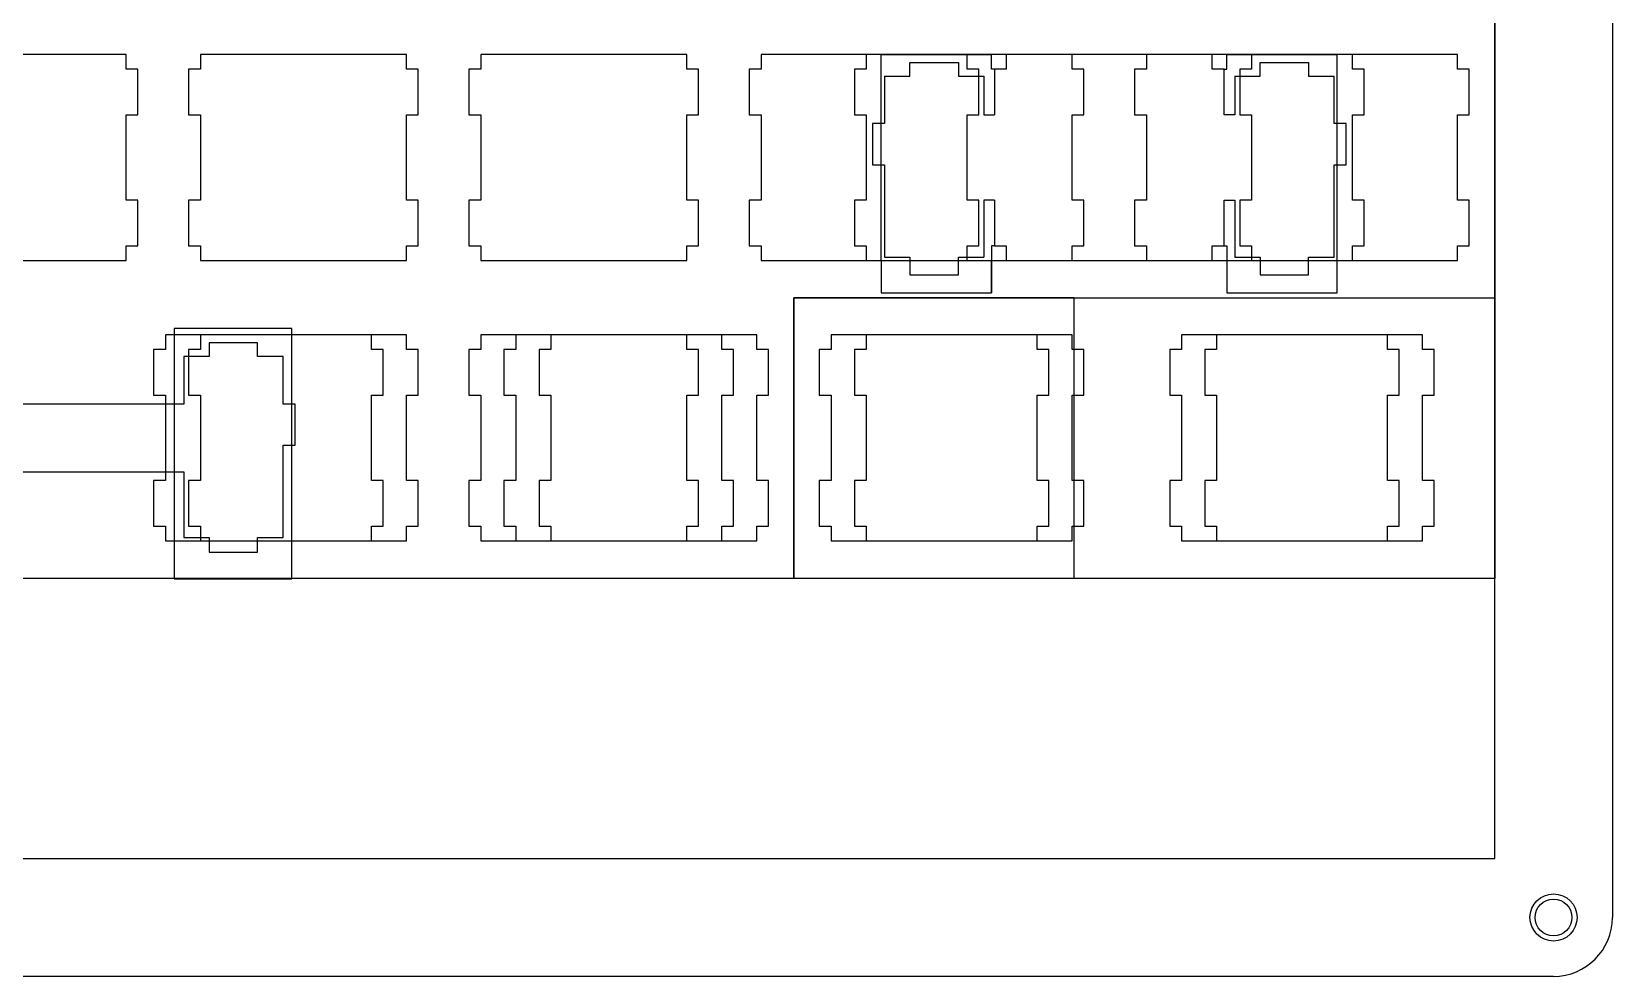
# Model space of a CAD drawing. Header units: millimetres. Extents: x 0 to 302, y 0 to 130.
# Drawn here: x 194.3 to 301.8, y 0 to 64.2 of the extents above; entities that cross this region are included whole.
import ezdxf

# ---------------------------------------------------------------- set-up
doc = ezdxf.new("R2010")
doc.units = ezdxf.units.MM
for name, color, linetype, lineweight, true_color in [('BOLT_HOLES', 7, 'Continuous', 25, 0xffffff), ('BORDER', 7, 'Continuous', 25, 0xffffff), ('HOLES', 7, 'Continuous', 25, 0xffffff), ('MOUSE_BUTTONS__PCB_CUTOUT', 30, 'Continuous', 25, 0xff7f00), ('PCBS', 7, 'Continuous', 25, 0x000000), ('SWITCH__BASE', 5, 'Continuous', 25, 0x0000ff), ('SWITCH__BOTTOM_ROW__6.25U__PCB', 5, 'Continuous', 25, 0x0000ff), ('SWITCH__BOTTOM_ROW__6.25U__PLATE', 5, 'Continuous', 25, 0x0000ff), ('SWITCH__BOTTOM_ROW__6U__PCB', 5, 'Continuous', 25, 0x0000ff), ('SWITCH__BOTTOM_ROW__6U__PLATE', 5, 'Continuous', 25, 0x0000ff), ('SWITCH__BOTTOM_ROW__7U__PCB', 5, 'Continuous', 25, 0x0000ff), ('SWITCH__BOTTOM_ROW__7U__PLATE', 5, 'Continuous', 25, 0x0000ff), ('SWITCH__RSHIFT__ANSI__PCB', 5, 'Continuous', 25, 0x0000ff), ('SWITCH__RSHIFT__ANSI__PLATE', 5, 'Continuous', 25, 0x0000ff), ('SWITCH__RSHIFT__HHKB', 5, 'Continuous', 25, 0x0000ff), ('SWITCH__RSHIFT__SAMWISEKOI', 5, 'Continuous', 25, 0x0000ff), ('SWITCH__UNIVERSAL', 2, 'Continuous', 25, 0xffff00), ('TOP_PLATE__BASE', 1, 'Continuous', 25, 0xff0000), ('TOP_PLATE__HHKB 6U', 1, 'Continuous', 25, 0xff0000), ('TOP_PLATE__HHKB 7U', 1, 'Continuous', 25, 0xff0000), ('TOP_PLATE__NO_HHKB', 1, 'Continuous', 25, 0xff0000), ('TOP_PLATE__WINKEY', 1, 'Continuous', 25, 0xff0000), ('TOP_PLATE__WINKEYLESS', 1, 'Continuous', 25, 0xff0000)]:
    doc.layers.add(name, color=color, linetype=linetype, lineweight=lineweight, true_color=true_color)

msp = doc.modelspace()

# ---------------------------------------------------------------- linework, layer by layer
at = {"layer": 'BOLT_HOLES'}
msp.add_circle((297.7516, 3.9993), 1.25, dxfattribs=at)
at = {"layer": 'BORDER'}
for p, q in [((301.7509, 126.302), (301.7509, 4)), ((297.7516, 0), (4, 0))]:
    msp.add_line(p, q, dxfattribs=at)
msp.add_arc((297.7509, 4), 4, 270.0100268, 0, dxfattribs=at)
at = {"layer": 'HOLES'}
msp.add_circle((297.7516, 4), 1.6, dxfattribs=at)
at = {"layer": 'MOUSE_BUTTONS__PCB_CUTOUT'}
for p, q in [((293.7523, 27.0504), (293.7523, 122.302)), ((8, 27.0504), (293.7523, 27.0504))]:
    msp.add_line(p, q, dxfattribs=at)
at = {"layer": 'PCBS'}
for p, q in [((293.7509, 8), (293.7523, 122.302)), ((8, 8), (293.7509, 8))]:
    msp.add_line(p, q, dxfattribs=at)
at = {"layer": 'SWITCH__BASE'}
for p, q in [((200.7383, 62.6257), (186.7383, 62.6257)), ((200.7383, 61.6252), (200.7383, 62.6257)), ((205.7883, 62.6257), (205.7883, 61.6252)), ((219.7883, 62.6257), (205.7883, 62.6257)), ((219.7883, 61.6252), (219.7883, 62.6257)), ((224.8383, 62.6257), (224.8383, 61.6252)), ((238.8383, 62.6257), (224.8383, 62.6257)), ((238.8383, 61.6252), (238.8383, 62.6257)), ((201.5383, 61.6252), (200.7383, 61.6252)), ((201.5383, 58.5247), (201.5383, 61.6252)), ((205.7883, 61.6252), (204.9883, 61.6252)), ((204.9883, 61.6252), (204.9883, 58.5247)), ((220.5883, 61.6252), (219.7883, 61.6252)), ((220.5883, 58.5247), (220.5883, 61.6252)), ((224.8383, 61.6252), (224.0383, 61.6252)), ((224.0383, 61.6252), (224.0383, 58.5247)), ((239.6383, 61.6252), (238.8383, 61.6252)), ((239.6383, 58.5247), (239.6383, 61.6252)), ((200.7383, 52.7246), (200.7383, 58.5247)), ((200.7383, 58.5247), (201.5383, 58.5247)), ((204.9883, 58.5247), (205.7883, 58.5247)), ((205.7883, 58.5247), (205.7883, 52.7246)), ((219.7883, 52.7246), (219.7883, 58.5247)), ((219.7883, 58.5247), (220.5883, 58.5247)), ((224.0383, 58.5247), (224.8383, 58.5247)), ((224.8383, 58.5247), (224.8383, 52.7246)), ((238.8383, 52.7246), (238.8383, 58.5247)), ((238.8383, 58.5247), (239.6383, 58.5247)), ((201.5383, 52.7246), (200.7383, 52.7246)), ((201.5383, 49.6255), (201.5383, 52.7246)), ((205.7883, 52.7246), (204.9883, 52.7246)), ((204.9883, 52.7246), (204.9883, 49.6255)), ((220.5883, 52.7246), (219.7883, 52.7246)), ((220.5883, 49.6255), (220.5883, 52.7246)), ((224.8383, 52.7246), (224.0383, 52.7246)), ((224.0383, 52.7246), (224.0383, 49.6255)), ((239.6383, 52.7246), (238.8383, 52.7246)), ((239.6383, 49.6255), (239.6383, 52.7246)), ((200.7383, 48.6264), (200.7383, 49.6255)), ((200.7383, 49.6255), (201.5383, 49.6255)), ((204.9883, 49.6255), (205.7883, 49.6255)), ((205.7883, 49.6255), (205.7883, 48.6264)), ((219.7883, 48.6264), (219.7883, 49.6255)), ((219.7883, 49.6255), (220.5883, 49.6255)), ((224.0383, 49.6255), (224.8383, 49.6255)), ((224.8383, 49.6255), (224.8383, 48.6264)), ((238.8383, 48.6264), (238.8383, 49.6255)), ((238.8383, 49.6255), (239.6383, 49.6255)), ((186.7383, 48.6264), (200.7383, 48.6264)), ((205.7883, 48.6264), (219.7883, 48.6264)), ((224.8383, 48.6264), (238.8383, 48.6264))]:
    msp.add_line(p, q, dxfattribs=at)
at = {"layer": 'SWITCH__BOTTOM_ROW__6.25U__PCB'}
for p, q in [((203.4072, 43.5769), (203.4072, 42.5764)), ((217.4062, 43.5769), (203.4072, 43.5769)), ((217.4062, 42.5764), (217.4062, 43.5769)), ((227.2182, 43.5769), (227.2182, 42.5764)), ((241.2192, 43.5769), (227.2182, 43.5769)), ((241.2192, 42.5764), (241.2192, 43.5769)), ((251.0322, 43.5769), (251.0322, 42.5764)), ((265.0312, 43.5769), (251.0322, 43.5769)), ((265.0312, 42.5764), (265.0312, 43.5769)), ((274.8432, 43.5769), (274.8432, 42.5764)), ((288.8442, 43.5769), (274.8432, 43.5769)), ((288.8442, 42.5764), (288.8442, 43.5769)), ((203.4072, 42.5764), (202.6062, 42.5764)), ((202.6062, 42.5764), (202.6062, 39.4758)), ((218.2072, 42.5764), (217.4062, 42.5764)), ((218.2072, 39.4758), (218.2072, 42.5764)), ((227.2182, 42.5764), (226.4192, 42.5764)), ((226.4192, 42.5764), (226.4192, 39.4758)), ((242.0182, 42.5764), (241.2192, 42.5764)), ((242.0182, 39.4758), (242.0182, 42.5764)), ((251.0322, 42.5764), (250.2312, 42.5764)), ((250.2312, 42.5764), (250.2312, 39.4758)), ((265.8322, 42.5764), (265.0312, 42.5764)), ((265.8322, 39.4758), (265.8322, 42.5764)), ((274.8432, 42.5764), (274.0442, 42.5764)), ((274.0442, 42.5764), (274.0442, 39.4758)), ((289.6432, 42.5764), (288.8442, 42.5764)), ((289.6432, 39.4758), (289.6432, 42.5764)), ((202.6062, 39.4758), (203.4072, 39.4758)), ((203.4072, 39.4758), (203.4072, 33.6757)), ((217.4062, 33.6757), (217.4062, 39.4758)), ((217.4062, 39.4758), (218.2072, 39.4758)), ((226.4192, 39.4758), (227.2182, 39.4758)), ((227.2182, 39.4758), (227.2182, 33.6757)), ((241.2192, 33.6757), (241.2192, 39.4758)), ((241.2192, 39.4758), (242.0182, 39.4758)), ((250.2312, 39.4758), (251.0322, 39.4758)), ((251.0322, 39.4758), (251.0322, 33.6757)), ((265.0312, 33.6757), (265.0312, 39.4758)), ((265.0312, 39.4758), (265.8322, 39.4758)), ((274.0442, 39.4758), (274.8432, 39.4758)), ((274.8432, 39.4758), (274.8432, 33.6757)), ((288.8442, 33.6757), (288.8442, 39.4758)), ((288.8442, 39.4758), (289.6432, 39.4758)), ((203.4072, 33.6757), (202.6062, 33.6757)), ((202.6062, 33.6757), (202.6062, 30.57647)), ((218.2072, 33.6757), (217.4062, 33.6757)), ((218.2072, 30.57647), (218.2072, 33.6757)), ((227.2182, 33.6757), (226.4192, 33.6757)), ((226.4192, 33.6757), (226.4192, 30.57647)), ((242.0182, 33.6757), (241.2192, 33.6757)), ((242.0182, 30.57647), (242.0182, 33.6757)), ((251.0322, 33.6757), (250.2312, 33.6757)), ((250.2312, 33.6757), (250.2312, 30.57647)), ((265.8322, 33.6757), (265.0312, 33.6757)), ((265.8322, 30.57647), (265.8322, 33.6757)), ((274.8432, 33.6757), (274.0442, 33.6757)), ((274.0442, 33.6757), (274.0442, 30.57647)), ((289.6432, 33.6757), (288.8442, 33.6757)), ((289.6432, 30.57647), (289.6432, 33.6757)), ((202.6062, 30.57647), (203.4072, 30.57647)), ((203.4072, 30.57647), (203.4072, 29.57599)), ((217.4062, 29.57599), (217.4062, 30.57647)), ((217.4062, 30.57647), (218.2072, 30.57647)), ((226.4192, 30.57647), (227.2182, 30.57647)), ((227.2182, 30.57647), (227.2182, 29.57599)), ((241.2192, 29.57599), (241.2192, 30.57647)), ((241.2192, 30.57647), (242.0182, 30.57647)), ((250.2312, 30.57647), (251.0322, 30.57647)), ((251.0322, 30.57647), (251.0322, 29.57599)), ((265.0312, 29.57599), (265.0312, 30.57647)), ((265.0312, 30.57647), (265.8322, 30.57647)), ((274.0442, 30.57647), (274.8432, 30.57647)), ((274.8432, 30.57647), (274.8432, 29.57599)), ((288.8442, 29.57599), (288.8442, 30.57647)), ((288.8442, 30.57647), (289.6432, 30.57647)), ((203.4072, 29.57599), (217.4062, 29.57599)), ((227.2182, 29.57599), (241.2192, 29.57599)), ((251.0322, 29.57599), (265.0312, 29.57599)), ((274.8432, 29.57599), (288.8442, 29.57599))]:
    msp.add_line(p, q, dxfattribs=at)
at = {"layer": 'SWITCH__BOTTOM_ROW__6.25U__PLATE'}
for p, q in [((203.4072, 43.5769), (203.4072, 42.5764)), ((217.4062, 43.5769), (203.4072, 43.5769)), ((217.4062, 42.5764), (217.4062, 43.5769)), ((227.2182, 43.5769), (227.2182, 42.5764)), ((241.2192, 43.5769), (227.2182, 43.5769)), ((241.2192, 42.5764), (241.2192, 43.5769)), ((251.0322, 43.5769), (251.0322, 42.5764)), ((265.0312, 43.5769), (251.0322, 43.5769)), ((265.0312, 42.5764), (265.0312, 43.5769)), ((274.8432, 43.5769), (274.8432, 42.5764)), ((288.8442, 43.5769), (274.8432, 43.5769)), ((288.8442, 42.5764), (288.8442, 43.5769)), ((203.4072, 42.5764), (202.6062, 42.5764)), ((202.6062, 42.5764), (202.6062, 39.4758)), ((218.2072, 42.5764), (217.4062, 42.5764)), ((218.2072, 39.4758), (218.2072, 42.5764)), ((227.2182, 42.5764), (226.4192, 42.5764)), ((226.4192, 42.5764), (226.4192, 39.4758)), ((242.0182, 42.5764), (241.2192, 42.5764)), ((242.0182, 39.4758), (242.0182, 42.5764)), ((251.0322, 42.5764), (250.2312, 42.5764)), ((250.2312, 42.5764), (250.2312, 39.4758)), ((265.8322, 42.5764), (265.0312, 42.5764)), ((265.8322, 39.4758), (265.8322, 42.5764)), ((274.8432, 42.5764), (274.0442, 42.5764)), ((274.0442, 42.5764), (274.0442, 39.4758)), ((289.6432, 42.5764), (288.8442, 42.5764)), ((289.6432, 39.4758), (289.6432, 42.5764)), ((202.6062, 39.4758), (203.4072, 39.4758)), ((203.4072, 39.4758), (203.4072, 33.6757)), ((217.4062, 33.6757), (217.4062, 39.4758)), ((217.4062, 39.4758), (218.2072, 39.4758)), ((226.4192, 39.4758), (227.2182, 39.4758)), ((227.2182, 39.4758), (227.2182, 33.6757)), ((241.2192, 33.6757), (241.2192, 39.4758)), ((241.2192, 39.4758), (242.0182, 39.4758)), ((250.2312, 39.4758), (251.0322, 39.4758)), ((251.0322, 39.4758), (251.0322, 33.6757)), ((265.0312, 33.6757), (265.0312, 39.4758)), ((265.0312, 39.4758), (265.8322, 39.4758)), ((274.0442, 39.4758), (274.8432, 39.4758)), ((274.8432, 39.4758), (274.8432, 33.6757)), ((288.8442, 33.6757), (288.8442, 39.4758)), ((288.8442, 39.4758), (289.6432, 39.4758)), ((203.4072, 33.6757), (202.6062, 33.6757)), ((202.6062, 33.6757), (202.6062, 30.57647)), ((218.2072, 33.6757), (217.4062, 33.6757)), ((218.2072, 30.57647), (218.2072, 33.6757)), ((227.2182, 33.6757), (226.4192, 33.6757)), ((226.4192, 33.6757), (226.4192, 30.57647)), ((242.0182, 33.6757), (241.2192, 33.6757)), ((242.0182, 30.57647), (242.0182, 33.6757)), ((251.0322, 33.6757), (250.2312, 33.6757)), ((250.2312, 33.6757), (250.2312, 30.57647)), ((265.8322, 33.6757), (265.0312, 33.6757)), ((265.8322, 30.57647), (265.8322, 33.6757)), ((274.8432, 33.6757), (274.0442, 33.6757)), ((274.0442, 33.6757), (274.0442, 30.57647)), ((289.6432, 33.6757), (288.8442, 33.6757)), ((289.6432, 30.57647), (289.6432, 33.6757)), ((202.6062, 30.57647), (203.4072, 30.57647)), ((203.4072, 30.57647), (203.4072, 29.57599)), ((217.4062, 29.57599), (217.4062, 30.57647)), ((217.4062, 30.57647), (218.2072, 30.57647)), ((226.4192, 30.57647), (227.2182, 30.57647)), ((227.2182, 30.57647), (227.2182, 29.57599)), ((241.2192, 29.57599), (241.2192, 30.57647)), ((241.2192, 30.57647), (242.0182, 30.57647)), ((250.2312, 30.57647), (251.0322, 30.57647)), ((251.0322, 30.57647), (251.0322, 29.57599)), ((265.0312, 29.57599), (265.0312, 30.57647)), ((265.0312, 30.57647), (265.8322, 30.57647)), ((274.0442, 30.57647), (274.8432, 30.57647)), ((274.8432, 30.57647), (274.8432, 29.57599)), ((288.8442, 29.57599), (288.8442, 30.57647)), ((288.8442, 30.57647), (289.6432, 30.57647)), ((203.4072, 29.57599), (217.4062, 29.57599)), ((227.2182, 29.57599), (241.2192, 29.57599)), ((251.0322, 29.57599), (265.0312, 29.57599)), ((274.8432, 29.57599), (288.8442, 29.57599))]:
    msp.add_line(p, q, dxfattribs=at)
at = {"layer": 'SWITCH__BOTTOM_ROW__6U__PCB'}
for p, q in [((205.7882, 43.5751), (205.7882, 42.5746)), ((219.7882, 43.5751), (205.7882, 43.5751)), ((219.7882, 42.5746), (219.7882, 43.5751)), ((229.6012, 43.5751), (229.6012, 42.5746)), ((243.6002, 43.5751), (229.6012, 43.5751)), ((243.6002, 42.5746), (243.6002, 43.5751)), ((248.6492, 43.5751), (248.6492, 42.5746)), ((262.6502, 43.5751), (248.6492, 43.5751)), ((262.6502, 42.5746), (262.6502, 43.5751)), ((272.4632, 43.5751), (272.4632, 42.5746)), ((286.4632, 43.5751), (272.4632, 43.5751)), ((286.4632, 42.5746), (286.4632, 43.5751)), ((205.7882, 42.5746), (204.9882, 42.5746)), ((204.9882, 42.5746), (204.9882, 39.4751)), ((220.5882, 42.5746), (219.7882, 42.5746)), ((220.5882, 39.4751), (220.5882, 42.5746)), ((229.6012, 42.5746), (228.8002, 42.5746)), ((228.8002, 42.5746), (228.8002, 39.4751)), ((244.4012, 42.5746), (243.6002, 42.5746)), ((244.4012, 39.4751), (244.4012, 42.5746)), ((248.6492, 42.5746), (247.8502, 42.5746)), ((247.8502, 42.5746), (247.8502, 39.4751)), ((263.4512, 42.5746), (262.6502, 42.5746)), ((263.4512, 39.4751), (263.4512, 42.5746)), ((272.4632, 42.5746), (271.6632, 42.5746)), ((271.6632, 42.5746), (271.6632, 39.4751)), ((287.2632, 42.5746), (286.4632, 42.5746)), ((287.2632, 39.4751), (287.2632, 42.5746)), ((204.9882, 39.4751), (205.7882, 39.4751)), ((205.7882, 39.4751), (205.7882, 33.6751)), ((219.7882, 33.6751), (219.7882, 39.4751)), ((219.7882, 39.4751), (220.5882, 39.4751)), ((228.8002, 39.4751), (229.6012, 39.4751)), ((229.6012, 39.4751), (229.6012, 33.6751)), ((243.6002, 33.6751), (243.6002, 39.4751)), ((243.6002, 39.4751), (244.4012, 39.4751)), ((247.8502, 39.4751), (248.6492, 39.4751)), ((248.6492, 39.4751), (248.6492, 33.6751)), ((262.6502, 33.6751), (262.6502, 39.4751)), ((262.6502, 39.4751), (263.4512, 39.4751)), ((271.6632, 39.4751), (272.4632, 39.4751)), ((272.4632, 39.4751), (272.4632, 33.6751)), ((286.4632, 33.6751), (286.4632, 39.4751)), ((286.4632, 39.4751), (287.2632, 39.4751)), ((205.7882, 33.6751), (204.9882, 33.6751)), ((204.9882, 33.6751), (204.9882, 30.5745)), ((220.5882, 33.6751), (219.7882, 33.6751)), ((220.5882, 30.5745), (220.5882, 33.6751)), ((229.6012, 33.6751), (228.8002, 33.6751)), ((228.8002, 33.6751), (228.8002, 30.5745)), ((244.4012, 33.6751), (243.6002, 33.6751)), ((244.4012, 30.5745), (244.4012, 33.6751)), ((248.6492, 33.6751), (247.8502, 33.6751)), ((247.8502, 33.6751), (247.8502, 30.5745)), ((263.4512, 33.6751), (262.6502, 33.6751)), ((263.4512, 30.5745), (263.4512, 33.6751)), ((272.4632, 33.6751), (271.6632, 33.6751)), ((271.6632, 33.6751), (271.6632, 30.5745)), ((287.2632, 33.6751), (286.4632, 33.6751)), ((287.2632, 30.5745), (287.2632, 33.6751)), ((204.9882, 30.5745), (205.7882, 30.5745)), ((205.7882, 30.5745), (205.7882, 29.5754)), ((219.7882, 29.5754), (219.7882, 30.5745)), ((219.7882, 30.5745), (220.5882, 30.5745)), ((228.8002, 30.5745), (229.6012, 30.5745)), ((229.6012, 30.5745), (229.6012, 29.5754)), ((243.6002, 29.5754), (243.6002, 30.5745)), ((243.6002, 30.5745), (244.4012, 30.5745)), ((247.8502, 30.5745), (248.6492, 30.5745)), ((248.6492, 30.5745), (248.6492, 29.5754)), ((262.6502, 29.5754), (262.6502, 30.5745)), ((262.6502, 30.5745), (263.4512, 30.5745)), ((271.6632, 30.5745), (272.4632, 30.5745)), ((272.4632, 30.5745), (272.4632, 29.5754)), ((286.4632, 29.5754), (286.4632, 30.5745)), ((286.4632, 30.5745), (287.2632, 30.5745)), ((205.7882, 29.5754), (219.7882, 29.5754)), ((229.6012, 29.5754), (243.6002, 29.5754)), ((248.6492, 29.5754), (262.6502, 29.5754)), ((272.4632, 29.5754), (286.4632, 29.5754))]:
    msp.add_line(p, q, dxfattribs=at)
at = {"layer": 'SWITCH__BOTTOM_ROW__6U__PLATE'}
for p, q in [((205.7882, 43.5751), (205.7882, 42.5746)), ((219.7882, 43.5751), (205.7882, 43.5751)), ((219.7882, 42.5746), (219.7882, 43.5751)), ((229.6012, 43.5751), (229.6012, 42.5746)), ((243.6002, 43.5751), (229.6012, 43.5751)), ((243.6002, 42.5746), (243.6002, 43.5751)), ((248.6492, 43.5751), (248.6492, 42.5746)), ((262.6502, 43.5751), (248.6492, 43.5751)), ((262.6502, 42.5746), (262.6502, 43.5751)), ((272.4632, 43.5751), (272.4632, 42.5746)), ((286.4632, 43.5751), (272.4632, 43.5751)), ((286.4632, 42.5746), (286.4632, 43.5751)), ((205.7882, 42.5746), (204.9882, 42.5746)), ((204.9882, 42.5746), (204.9882, 39.4751)), ((220.5882, 42.5746), (219.7882, 42.5746)), ((220.5882, 39.4751), (220.5882, 42.5746)), ((229.6012, 42.5746), (228.8002, 42.5746)), ((228.8002, 42.5746), (228.8002, 39.4751)), ((244.4012, 42.5746), (243.6002, 42.5746)), ((244.4012, 39.4751), (244.4012, 42.5746)), ((248.6492, 42.5746), (247.8502, 42.5746)), ((247.8502, 42.5746), (247.8502, 39.4751)), ((263.4512, 42.5746), (262.6502, 42.5746)), ((263.4512, 39.4751), (263.4512, 42.5746)), ((272.4632, 42.5746), (271.6632, 42.5746)), ((271.6632, 42.5746), (271.6632, 39.4751)), ((287.2632, 42.5746), (286.4632, 42.5746)), ((287.2632, 39.4751), (287.2632, 42.5746)), ((204.9882, 39.4751), (205.7882, 39.4751)), ((205.7882, 39.4751), (205.7882, 33.6751)), ((219.7882, 33.6751), (219.7882, 39.4751)), ((219.7882, 39.4751), (220.5882, 39.4751)), ((228.8002, 39.4751), (229.6012, 39.4751)), ((229.6012, 39.4751), (229.6012, 33.6751)), ((243.6002, 33.6751), (243.6002, 39.4751)), ((243.6002, 39.4751), (244.4012, 39.4751)), ((247.8502, 39.4751), (248.6492, 39.4751)), ((248.6492, 39.4751), (248.6492, 33.6751)), ((262.6502, 33.6751), (262.6502, 39.4751)), ((262.6502, 39.4751), (263.4512, 39.4751)), ((271.6632, 39.4751), (272.4632, 39.4751)), ((272.4632, 39.4751), (272.4632, 33.6751)), ((286.4632, 33.6751), (286.4632, 39.4751)), ((286.4632, 39.4751), (287.2632, 39.4751)), ((205.7882, 33.6751), (204.9882, 33.6751)), ((204.9882, 33.6751), (204.9882, 30.5745)), ((220.5882, 33.6751), (219.7882, 33.6751)), ((220.5882, 30.5745), (220.5882, 33.6751)), ((229.6012, 33.6751), (228.8002, 33.6751)), ((228.8002, 33.6751), (228.8002, 30.5745)), ((244.4012, 33.6751), (243.6002, 33.6751)), ((244.4012, 30.5745), (244.4012, 33.6751)), ((248.6492, 33.6751), (247.8502, 33.6751)), ((247.8502, 33.6751), (247.8502, 30.5745)), ((263.4512, 33.6751), (262.6502, 33.6751)), ((263.4512, 30.5745), (263.4512, 33.6751)), ((272.4632, 33.6751), (271.6632, 33.6751)), ((271.6632, 33.6751), (271.6632, 30.5745)), ((287.2632, 33.6751), (286.4632, 33.6751)), ((287.2632, 30.5745), (287.2632, 33.6751)), ((204.9882, 30.5745), (205.7882, 30.5745)), ((205.7882, 30.5745), (205.7882, 29.5754)), ((219.7882, 29.5754), (219.7882, 30.5745)), ((219.7882, 30.5745), (220.5882, 30.5745)), ((228.8002, 30.5745), (229.6012, 30.5745)), ((229.6012, 30.5745), (229.6012, 29.5754)), ((243.6002, 29.5754), (243.6002, 30.5745)), ((243.6002, 30.5745), (244.4012, 30.5745)), ((247.8502, 30.5745), (248.6492, 30.5745)), ((248.6492, 30.5745), (248.6492, 29.5754)), ((262.6502, 29.5754), (262.6502, 30.5745)), ((262.6502, 30.5745), (263.4512, 30.5745)), ((271.6632, 30.5745), (272.4632, 30.5745)), ((272.4632, 30.5745), (272.4632, 29.5754)), ((286.4632, 29.5754), (286.4632, 30.5745)), ((286.4632, 30.5745), (287.2632, 30.5745)), ((205.7882, 29.5754), (219.7882, 29.5754)), ((229.6012, 29.5754), (243.6002, 29.5754)), ((248.6492, 29.5754), (262.6502, 29.5754)), ((272.4632, 29.5754), (286.4632, 29.5754))]:
    msp.add_line(p, q, dxfattribs=at)
at = {"layer": 'SWITCH__BOTTOM_ROW__7U__PCB'}
for p, q in [((212, 44), (204, 44)), ((204, 44), (204, 27)), ((212, 27), (212, 44)), ((224.8382, 43.5742), (224.8382, 42.5737)), ((238.8382, 43.5742), (224.8382, 43.5742)), ((238.8382, 42.5737), (238.8382, 43.5742)), ((248.6492, 43.5742), (248.6492, 42.5737)), ((262.6502, 43.5742), (248.6492, 43.5742)), ((262.6502, 42.5737), (262.6502, 43.5742)), ((272.4632, 43.5742), (272.4632, 42.5737)), ((286.4632, 43.5742), (272.4632, 43.5742)), ((286.4632, 42.5737), (286.4632, 43.5742)), ((224.8382, 42.5737), (224.0382, 42.5737)), ((224.0382, 42.5737), (224.0382, 39.4742)), ((239.6382, 42.5737), (238.8382, 42.5737)), ((239.6382, 39.4742), (239.6382, 42.5737)), ((248.6492, 42.5737), (247.8502, 42.5737)), ((247.8502, 42.5737), (247.8502, 39.4742)), ((263.4512, 42.5737), (262.6502, 42.5737)), ((263.4512, 39.4742), (263.4512, 42.5737)), ((272.4632, 42.5737), (271.6632, 42.5737)), ((271.6632, 42.5737), (271.6632, 39.4742)), ((287.2632, 42.5737), (286.4632, 42.5737)), ((287.2632, 39.4742), (287.2632, 42.5737)), ((224.0382, 39.4742), (224.8382, 39.4742)), ((224.8382, 39.4742), (224.8382, 33.6742)), ((238.8382, 33.6742), (238.8382, 39.4742)), ((238.8382, 39.4742), (239.6382, 39.4742)), ((247.8502, 39.4742), (248.6492, 39.4742)), ((248.6492, 39.4742), (248.6492, 33.6742)), ((262.6502, 33.6742), (262.6502, 39.4742)), ((262.6502, 39.4742), (263.4512, 39.4742)), ((271.6632, 39.4742), (272.4632, 39.4742)), ((272.4632, 39.4742), (272.4632, 33.6742)), ((286.4632, 33.6742), (286.4632, 39.4742)), ((286.4632, 39.4742), (287.2632, 39.4742)), ((224.8382, 33.6742), (224.0382, 33.6742)), ((224.0382, 33.6742), (224.0382, 30.5736)), ((239.6382, 33.6742), (238.8382, 33.6742)), ((239.6382, 30.5736), (239.6382, 33.6742)), ((248.6492, 33.6742), (247.8502, 33.6742)), ((247.8502, 33.6742), (247.8502, 30.5736)), ((263.4512, 33.6742), (262.6502, 33.6742)), ((263.4512, 30.5736), (263.4512, 33.6742)), ((272.4632, 33.6742), (271.6632, 33.6742)), ((271.6632, 33.6742), (271.6632, 30.5736)), ((287.2632, 33.6742), (286.4632, 33.6742)), ((287.2632, 30.5736), (287.2632, 33.6742)), ((224.0382, 30.5736), (224.8382, 30.5736)), ((224.8382, 30.5736), (224.8382, 29.5745)), ((238.8382, 29.5745), (238.8382, 30.5736)), ((238.8382, 30.5736), (239.6382, 30.5736)), ((247.8502, 30.5736), (248.6492, 30.5736)), ((248.6492, 30.5736), (248.6492, 29.5745)), ((262.6502, 29.5745), (262.6502, 30.5736)), ((262.6502, 30.5736), (263.4512, 30.5736)), ((271.6632, 30.5736), (272.4632, 30.5736)), ((272.4632, 30.5736), (272.4632, 29.5745)), ((286.4632, 29.5745), (286.4632, 30.5736)), ((286.4632, 30.5736), (287.2632, 30.5736)), ((224.8382, 29.5745), (238.8382, 29.5745)), ((248.6492, 29.5745), (262.6502, 29.5745)), ((272.4632, 29.5745), (286.4632, 29.5745)), ((208.0262, 27), (204, 27)), ((208.0262, 27), (212, 27))]:
    msp.add_line(p, q, dxfattribs=at)
at = {"layer": 'SWITCH__BOTTOM_ROW__7U__PLATE'}
for p, q in [((209.6762, 43.0242), (206.3752, 43.0242)), ((206.3752, 43.0242), (206.3752, 42.1038)), ((209.6762, 42.1038), (209.6762, 43.0242)), ((224.8382, 43.5742), (224.8382, 42.5737)), ((238.8382, 43.5742), (224.8382, 43.5742)), ((238.8382, 42.5737), (238.8382, 43.5742)), ((248.6492, 43.5742), (248.6492, 42.5737)), ((262.6502, 43.5742), (248.6492, 43.5742)), ((262.6502, 42.5737), (262.6502, 43.5742)), ((272.4632, 43.5742), (272.4632, 42.5737)), ((286.4632, 43.5742), (272.4632, 43.5742)), ((286.4632, 42.5737), (286.4632, 43.5742)), ((206.3752, 42.1038), (204.6512, 42.1038)), ((204.6512, 42.1038), (204.6512, 38.8734)), ((211.4012, 42.1038), (209.6762, 42.1038)), ((211.4012, 38.8734), (211.4012, 42.1038)), ((224.8382, 42.5737), (224.0382, 42.5737)), ((224.0382, 42.5737), (224.0382, 39.4742)), ((239.6382, 42.5737), (238.8382, 42.5737)), ((239.6382, 39.4742), (239.6382, 42.5737)), ((248.6492, 42.5737), (247.8502, 42.5737)), ((247.8502, 42.5737), (247.8502, 39.4742)), ((263.4512, 42.5737), (262.6502, 42.5737)), ((263.4512, 39.4742), (263.4512, 42.5737)), ((272.4632, 42.5737), (271.6632, 42.5737)), ((271.6632, 42.5737), (271.6632, 39.4742)), ((287.2632, 42.5737), (286.4632, 42.5737)), ((287.2632, 39.4742), (287.2632, 42.5737)), ((204.6512, 38.8734), (157.8752, 38.8734)), ((212.2272, 38.8734), (211.4012, 38.8734)), ((212.2272, 36.0734), (212.2272, 38.8734)), ((224.0382, 39.4742), (224.8382, 39.4742)), ((224.8382, 39.4742), (224.8382, 33.6742)), ((238.8382, 33.6742), (238.8382, 39.4742)), ((238.8382, 39.4742), (239.6382, 39.4742)), ((247.8502, 39.4742), (248.6492, 39.4742)), ((248.6492, 39.4742), (248.6492, 33.6742)), ((262.6502, 33.6742), (262.6502, 39.4742)), ((262.6502, 39.4742), (263.4512, 39.4742)), ((271.6632, 39.4742), (272.4632, 39.4742)), ((272.4632, 39.4742), (272.4632, 33.6742)), ((286.4632, 33.6742), (286.4632, 39.4742)), ((286.4632, 39.4742), (287.2632, 39.4742)), ((211.4012, 29.8045), (211.4012, 36.0734)), ((211.4012, 36.0734), (212.2272, 36.0734)), ((157.8752, 34.2735), (204.6512, 34.2735)), ((204.6512, 34.2735), (204.6512, 29.8045)), ((224.8382, 33.6742), (224.0382, 33.6742)), ((224.0382, 33.6742), (224.0382, 30.5736)), ((239.6382, 33.6742), (238.8382, 33.6742)), ((239.6382, 30.5736), (239.6382, 33.6742)), ((248.6492, 33.6742), (247.8502, 33.6742)), ((247.8502, 33.6742), (247.8502, 30.5736)), ((263.4512, 33.6742), (262.6502, 33.6742)), ((263.4512, 30.5736), (263.4512, 33.6742)), ((272.4632, 33.6742), (271.6632, 33.6742)), ((271.6632, 33.6742), (271.6632, 30.5736)), ((287.2632, 33.6742), (286.4632, 33.6742)), ((287.2632, 30.5736), (287.2632, 33.6742)), ((224.0382, 30.5736), (224.8382, 30.5736)), ((224.8382, 30.5736), (224.8382, 29.5745)), ((238.8382, 29.5745), (238.8382, 30.5736)), ((238.8382, 30.5736), (239.6382, 30.5736)), ((247.8502, 30.5736), (248.6492, 30.5736)), ((248.6492, 30.5736), (248.6492, 29.5745)), ((262.6502, 29.5745), (262.6502, 30.5736)), ((262.6502, 30.5736), (263.4512, 30.5736)), ((271.6632, 30.5736), (272.4632, 30.5736)), ((272.4632, 30.5736), (272.4632, 29.5745)), ((286.4632, 29.5745), (286.4632, 30.5736)), ((286.4632, 30.5736), (287.2632, 30.5736)), ((204.6512, 29.8045), (206.3752, 29.8045)), ((206.3752, 29.8045), (206.3752, 28.8235)), ((209.6762, 28.8235), (209.6762, 29.8045)), ((209.6762, 29.8045), (211.4012, 29.8045)), ((224.8382, 29.5745), (238.8382, 29.5745)), ((248.6492, 29.5745), (262.6502, 29.5745)), ((272.4632, 29.5745), (286.4632, 29.5745)), ((206.3752, 28.8235), (209.6762, 28.8235))]:
    msp.add_line(p, q, dxfattribs=at)
at = {"layer": 'SWITCH__RSHIFT__ANSI__PCB'}
for p, q in [((252.05709, 48.6257), (252.05709, 62.6264)), ((252.05709, 62.6264), (259.55709, 62.6264)), ((259.55709, 61.6259), (259.55709, 62.6264)), ((260.5575, 62.6264), (260.5575, 61.6259)), ((274.5571, 62.6264), (260.5575, 62.6264)), ((274.5571, 61.6259), (274.5571, 62.6264)), ((275.55709, 62.6264), (283.05709, 62.6264)), ((275.55709, 61.6259), (275.55709, 62.6264)), ((283.05709, 48.6257), (283.05709, 62.6264)), ((259.757, 61.6259), (259.55709, 61.6259)), ((260.5575, 61.6259), (259.757, 61.6259)), ((275.3579, 61.6259), (274.5571, 61.6259)), ((275.3579, 61.6259), (275.55709, 61.6259)), ((259.757, 49.6262), (259.55709, 49.6262)), ((259.55709, 49.6262), (259.55709, 46.4257)), ((259.757, 49.6262), (260.5575, 49.6262)), ((260.5575, 49.6262), (260.5575, 48.6271)), ((274.5571, 48.6271), (274.5571, 49.6262)), ((274.5571, 49.6262), (275.3579, 49.6262)), ((275.3579, 49.6262), (275.55709, 49.6262)), ((275.55709, 49.6262), (275.55709, 46.4257)), ((252.05709, 48.6257), (252.05709, 46.4257)), ((252.05709, 48.6257), (252.05709, 46.4257)), ((259.55709, 48.6257), (259.55709, 48.6257)), ((259.55709, 48.6257), (259.55709, 48.6257)), ((260.5575, 48.6271), (274.5571, 48.6271)), ((283.05709, 46.4257), (283.05709, 48.6257)), ((283.05709, 46.4257), (283.05709, 48.6257)), ((252.05709, 46.4257), (259.55709, 46.4257)), ((275.55709, 46.4257), (283.05709, 46.4257))]:
    msp.add_line(p, q, dxfattribs=at)
at = {"layer": 'SWITCH__RSHIFT__ANSI__PLATE'}
for p, q in [((260.5575, 62.6257), (260.5575, 61.6252)), ((274.5569, 62.6257), (260.5575, 62.6257)), ((274.5569, 61.6252), (274.5569, 62.6257)), ((254.0075, 61.1553), (254.0075, 62.0743)), ((254.0075, 62.0743), (257.3066, 62.0743)), ((257.3066, 62.0743), (257.3066, 61.1553)), ((260.5575, 61.6252), (259.7568, 61.6252)), ((259.7568, 61.6252), (259.7568, 58.5247)), ((275.3578, 61.6252), (274.5569, 61.6252)), ((275.3578, 58.5247), (275.3578, 61.6252)), ((277.8076, 61.1553), (277.8076, 62.0743)), ((277.8076, 62.0743), (281.1068, 62.0743)), ((281.1068, 62.0743), (281.1068, 61.1553)), ((252.2823, 61.1553), (252.2823, 57.9239)), ((252.2823, 61.1553), (254.0075, 61.1553)), ((257.3066, 61.1553), (259.0319, 61.1553)), ((259.032, 61.1553), (259.032, 58.5247)), ((276.0823, 61.1553), (277.8076, 61.1553)), ((276.0824, 61.1553), (276.0824, 58.5247)), ((281.1068, 61.1553), (282.8319, 61.1553)), ((282.8321, 57.9239), (282.8321, 61.1553)), ((259.032, 58.5247), (259.7568, 58.5247)), ((276.0824, 58.5247), (275.3578, 58.5247)), ((252.2823, 57.9239), (251.4569, 57.9239)), ((251.4569, 57.9239), (251.4569, 55.1253)), ((283.6576, 57.9239), (282.8321, 57.9239)), ((283.6576, 55.1253), (283.6576, 57.9239)), ((251.4569, 55.1253), (252.2823, 55.1253)), ((252.2823, 55.1253), (252.2823, 48.8536)), ((282.8321, 48.8536), (282.8321, 55.1253)), ((282.8321, 55.1253), (283.6576, 55.1253)), ((259.7568, 52.7246), (259.032, 52.7246)), ((259.032, 52.7246), (259.032, 48.8536)), ((259.7568, 52.7246), (259.7568, 49.6255)), ((275.3578, 49.6255), (275.3578, 52.7246)), ((275.3578, 52.7246), (276.08746, 52.7246)), ((276.08746, 52.7246), (276.08746, 48.8536)), ((259.7568, 49.6255), (260.5575, 49.6255)), ((260.5575, 49.6255), (260.5575, 48.6264)), ((274.5569, 48.6264), (274.5569, 49.6255)), ((274.5569, 49.6255), (275.3578, 49.6255)), ((252.2823, 48.8536), (254.0076, 48.8536)), ((254.0076, 48.8536), (254.0076, 47.6563)), ((257.3067, 47.6563), (257.3067, 48.8536)), ((257.3067, 48.8536), (259.032, 48.8536)), ((260.5575, 48.6264), (274.5569, 48.6264)), ((276.0824, 48.8536), (277.8078, 48.8536)), ((277.8078, 48.8536), (277.8078, 47.6563)), ((281.1066, 47.6563), (281.1066, 48.8536)), ((281.1066, 48.8536), (282.8321, 48.8536)), ((254.0076, 47.6563), (257.3067, 47.6563)), ((277.8078, 47.6563), (281.1066, 47.6563))]:
    msp.add_line(p, q, dxfattribs=at)
at = {"layer": 'SWITCH__RSHIFT__HHKB'}
for p, q in [((251.0323, 62.6257), (251.0323, 61.6267)), ((265.0313, 62.6257), (251.0323, 62.6257)), ((265.0313, 61.6267), (265.0313, 62.6257)), ((277.2263, 62.6257), (277.2263, 61.6267)), ((291.2253, 62.6257), (277.2263, 62.6257)), ((291.2253, 61.6267), (291.2253, 62.6257)), ((251.0323, 61.6267), (250.2313, 61.6267)), ((250.2313, 61.6267), (250.2313, 58.5261)), ((265.8323, 61.6267), (265.0313, 61.6267)), ((265.8323, 58.5261), (265.8323, 61.6267)), ((277.2263, 61.6267), (276.4253, 61.6267)), ((276.4253, 61.6267), (276.4253, 58.5261)), ((292.0263, 61.6267), (291.2253, 61.6267)), ((292.0263, 58.5261), (292.0263, 61.6267)), ((250.2313, 58.5261), (251.0323, 58.5261)), ((251.0323, 58.5261), (251.0323, 52.7257)), ((265.0313, 52.7257), (265.0313, 58.5261)), ((265.0313, 58.5261), (265.8323, 58.5261)), ((276.4253, 58.5261), (277.2263, 58.5261)), ((277.2263, 58.5261), (277.2263, 52.7257)), ((291.2253, 52.7257), (291.2253, 58.5261)), ((291.2253, 58.5261), (292.0263, 58.5261)), ((251.0323, 52.7257), (250.2313, 52.7257)), ((250.2313, 52.7257), (250.2313, 49.6266)), ((265.8323, 52.7257), (265.0313, 52.7257)), ((265.8323, 49.6266), (265.8323, 52.7257)), ((277.2263, 52.7257), (276.4253, 52.7257)), ((276.4253, 52.7257), (276.4253, 49.6266)), ((292.0263, 52.7257), (291.2253, 52.7257)), ((292.0263, 49.6266), (292.0263, 52.7257)), ((250.2313, 49.6266), (251.0323, 49.6266)), ((251.0323, 49.6266), (251.0323, 48.6261)), ((265.0313, 48.6261), (265.0313, 49.6266)), ((265.0313, 49.6266), (265.8323, 49.6266)), ((276.4253, 49.6266), (277.2263, 49.6266)), ((277.2263, 49.6266), (277.2263, 48.6261)), ((291.2253, 48.6261), (291.2253, 49.6266)), ((291.2253, 49.6266), (292.0263, 49.6266)), ((251.0323, 48.6261), (265.0313, 48.6261)), ((277.2263, 48.6261), (291.2253, 48.6261))]:
    msp.add_line(p, q, dxfattribs=at)
at = {"layer": 'SWITCH__RSHIFT__SAMWISEKOI'}
for p, q in [((243.8883, 62.6257), (243.8883, 61.6267)), ((257.8883, 62.6257), (243.8883, 62.6257)), ((257.8883, 61.6267), (257.8883, 62.6257)), ((270.0823, 62.6257), (270.0823, 61.6267)), ((284.0813, 62.6257), (270.0823, 62.6257)), ((284.0813, 61.6267), (284.0813, 62.6257)), ((243.8883, 61.6267), (243.0883, 61.6267)), ((243.0883, 61.6267), (243.0883, 58.5261)), ((258.6883, 61.6267), (257.8883, 61.6267)), ((258.6883, 58.5261), (258.6883, 61.6267)), ((270.0823, 61.6267), (269.2813, 61.6267)), ((269.2813, 61.6267), (269.2813, 58.5261)), ((284.8823, 61.6267), (284.0813, 61.6267)), ((284.8823, 58.5261), (284.8823, 61.6267)), ((243.0883, 58.5261), (243.8883, 58.5261)), ((243.8883, 58.5261), (243.8883, 52.7258)), ((257.8883, 52.7258), (257.8883, 58.5261)), ((257.8883, 58.5261), (258.6883, 58.5261)), ((269.2813, 58.5261), (270.0823, 58.5261)), ((270.0823, 58.5261), (270.0823, 52.7258)), ((284.0813, 52.7258), (284.0813, 58.5261)), ((284.0813, 58.5261), (284.8823, 58.5261)), ((243.8883, 52.7258), (243.0883, 52.7258)), ((243.0883, 52.7258), (243.0883, 49.6266)), ((258.6883, 52.7258), (257.8883, 52.7258)), ((258.6883, 49.6266), (258.6883, 52.7258)), ((270.0823, 52.7258), (269.2813, 52.7258)), ((269.2813, 52.7258), (269.2813, 49.6266)), ((284.8823, 52.7258), (284.0813, 52.7258)), ((284.8823, 49.6266), (284.8823, 52.7258)), ((243.0883, 49.6266), (243.8883, 49.6266)), ((243.8883, 49.6266), (243.8883, 48.6261)), ((257.8883, 48.6261), (257.8883, 49.6266)), ((257.8883, 49.6266), (258.6883, 49.6266)), ((269.2813, 49.6266), (270.0823, 49.6266)), ((270.0823, 49.6266), (270.0823, 48.6261)), ((284.0813, 48.6261), (284.0813, 49.6266)), ((284.0813, 49.6266), (284.8823, 49.6266)), ((243.8883, 48.6261), (257.8883, 48.6261)), ((270.0823, 48.6261), (284.0813, 48.6261))]:
    msp.add_line(p, q, dxfattribs=at)
at = {"layer": 'SWITCH__UNIVERSAL'}
for p, q in [((243.8883, 62.6257), (243.8883, 61.6267)), ((291.2253, 62.6257), (243.8883, 62.6257)), ((291.2253, 61.6267), (291.2253, 62.6257)), ((243.8883, 61.6267), (243.0883, 61.6267)), ((243.0883, 61.6267), (243.0883, 58.5261)), ((292.0263, 61.6267), (291.2253, 61.6267)), ((292.0263, 58.5261), (292.0263, 61.6267)), ((243.0883, 58.5261), (243.8883, 58.5261)), ((243.8883, 58.5261), (243.8883, 52.7258)), ((291.2253, 52.7257), (291.2253, 58.5261)), ((291.2253, 58.5261), (292.0263, 58.5261)), ((243.8883, 52.7258), (243.0883, 52.7258)), ((243.0883, 52.7258), (243.0883, 49.6266)), ((292.0263, 52.7257), (291.2253, 52.7257)), ((292.0263, 49.6266), (292.0263, 52.7257)), ((243.0883, 49.6266), (243.8883, 49.6266)), ((243.8883, 49.6266), (243.8883, 48.6261)), ((291.2253, 48.6261), (291.2253, 49.6266)), ((291.2253, 49.6266), (292.0263, 49.6266)), ((243.8883, 48.6261), (252.05709, 48.6257)), ((252.05709, 48.6257), (252.05709, 46.4257)), ((259.55709, 46.4257), (259.55709, 48.6257)), ((259.55709, 48.6257), (275.55709, 48.6257)), ((275.55709, 48.6257), (275.55709, 46.4257)), ((283.05709, 48.6257), (291.2253, 48.6261)), ((283.05709, 46.4257), (283.05709, 48.6257)), ((252.05709, 46.4257), (259.55709, 46.4257)), ((275.55709, 46.4257), (283.05709, 46.4257)), ((204, 43.5769), (203.4072, 43.5769)), ((203.4072, 43.5769), (203.4072, 42.5764)), ((204, 44), (204, 43.5769)), ((212, 44), (204, 44)), ((212, 43.5769), (212, 44)), ((219.7882, 43.5751), (212, 43.5769)), ((219.7882, 42.5746), (219.7882, 43.5751)), ((243.6002, 43.5751), (224.8382, 43.5742)), ((224.8382, 43.5742), (224.8382, 42.5737)), ((243.6002, 42.5746), (243.6002, 43.5751)), ((265.0312, 43.5769), (248.6492, 43.5742)), ((248.6492, 43.5742), (248.6492, 42.5746)), ((265.0312, 42.5764), (265.0312, 43.5769)), ((288.8442, 43.5769), (272.4632, 43.5742)), ((272.4632, 43.5742), (272.4632, 42.5737)), ((288.8442, 42.5764), (288.8442, 43.5769)), ((203.4072, 42.5764), (202.6062, 42.5764)), ((202.6062, 42.5764), (202.6062, 39.4758)), ((220.5882, 42.5746), (219.7882, 42.5746)), ((220.5882, 39.4751), (220.5882, 42.5746)), ((224.8382, 42.5737), (224.0382, 42.5737)), ((224.0382, 42.5737), (224.0382, 39.4742)), ((244.4012, 42.5746), (243.6002, 42.5746)), ((244.4012, 39.4751), (244.4012, 42.5746)), ((248.6492, 42.5746), (247.8502, 42.5746)), ((247.8502, 42.5746), (247.8502, 39.4742)), ((265.8322, 42.5764), (265.0312, 42.5764)), ((265.8322, 39.4758), (265.8322, 42.5764)), ((272.4632, 42.5737), (271.6632, 42.5746)), ((271.6632, 42.5746), (271.6632, 39.4751)), ((289.6432, 42.5764), (288.8442, 42.5764)), ((289.6432, 39.4758), (289.6432, 42.5764)), ((202.6062, 39.4758), (203.4072, 39.4758)), ((203.4072, 39.4758), (203.4072, 33.6757)), ((219.7882, 33.6751), (219.7882, 39.4751)), ((219.7882, 39.4751), (220.5882, 39.4751)), ((224.0382, 39.4742), (224.8382, 39.4742)), ((224.8382, 39.4742), (224.8382, 33.6742)), ((243.6002, 33.6751), (243.6002, 39.4751)), ((243.6002, 39.4751), (244.4012, 39.4751)), ((247.8502, 39.4742), (248.6492, 39.4742)), ((248.6492, 39.4742), (248.6492, 33.6742)), ((265.0312, 33.6757), (265.0312, 39.4758)), ((265.0312, 39.4758), (265.8322, 39.4758)), ((271.6632, 39.4751), (272.4632, 39.4742)), ((272.4632, 39.4742), (272.4632, 33.6742)), ((288.8442, 33.6757), (288.8442, 39.4758)), ((288.8442, 39.4758), (289.6432, 39.4758)), ((203.4072, 33.6757), (202.6062, 33.6757)), ((202.6062, 33.6757), (202.6062, 30.57647)), ((220.5882, 33.6751), (219.7882, 33.6751)), ((220.5882, 30.5745), (220.5882, 33.6751)), ((224.8382, 33.6742), (224.0382, 33.6742)), ((224.0382, 33.6742), (224.0382, 30.5736)), ((244.4012, 33.6751), (243.6002, 33.6751)), ((244.4012, 30.5745), (244.4012, 33.6751)), ((248.6492, 33.6742), (247.8502, 33.6742)), ((247.8502, 33.6742), (247.8502, 30.5736)), ((265.8322, 33.6757), (265.0312, 33.6757)), ((265.8322, 30.57647), (265.8322, 33.6757)), ((272.4632, 33.6742), (271.6632, 33.6751)), ((271.6632, 33.6751), (271.6632, 30.5736)), ((289.6432, 33.6757), (288.8442, 33.6757)), ((289.6432, 30.57647), (289.6432, 33.6757)), ((202.6062, 30.57647), (203.4072, 30.57647)), ((203.4072, 30.57647), (203.4072, 29.57599)), ((219.7882, 29.5754), (219.7882, 30.5745)), ((219.7882, 30.5745), (220.5882, 30.5745)), ((224.0382, 30.5736), (224.8382, 30.5736)), ((224.8382, 30.5736), (224.8382, 29.5745)), ((243.6002, 29.5754), (243.6002, 30.5745)), ((243.6002, 30.5745), (244.4012, 30.5745)), ((247.8502, 30.5736), (248.6492, 30.5736)), ((248.6492, 30.5736), (248.6492, 29.5745)), ((265.0312, 29.57599), (265.0312, 30.57647)), ((265.0312, 30.57647), (265.8322, 30.57647)), ((271.6632, 30.5736), (272.4632, 30.5736)), ((272.4632, 30.5745), (272.4632, 29.5745)), ((288.8442, 29.57599), (288.8442, 30.57647)), ((288.8442, 30.57647), (289.6432, 30.57647)), ((203.4072, 29.57599), (204, 29.57599)), ((204, 29.57599), (204, 27)), ((212, 27), (212, 29.57599)), ((212, 29.57599), (219.7882, 29.5754)), ((224.8382, 29.5745), (243.6002, 29.5754)), ((248.6492, 29.5745), (265.0312, 29.57599)), ((272.4632, 29.5745), (288.8442, 29.57599)), ((204, 27), (212, 27))]:
    msp.add_line(p, q, dxfattribs=at)
at = {"layer": 'TOP_PLATE__BASE'}
for p, q in [((293.75257, 122.3014), (293.75257, 46.1002)), ((169.9248, 27.0504), (246.12621, 27.0504))]:
    msp.add_line(p, q, dxfattribs=at)
at = {"layer": 'TOP_PLATE__HHKB 6U'}
for p, q in [((246.12757, 27.05016), (246.12757, 46.1002)), ((246.12757, 46.1002), (293.75257, 46.1002))]:
    msp.add_line(p, q, dxfattribs=at)
at = {"layer": 'TOP_PLATE__HHKB 7U'}
for p, q in [((265.17757, 27.05016), (265.17757, 46.1002)), ((265.17757, 46.1002), (293.75257, 46.1002)), ((246.12621, 27.0504), (265.17757, 27.05016))]:
    msp.add_line(p, q, dxfattribs=at)
at = {"layer": 'TOP_PLATE__NO_HHKB'}
for p in [(293.75257, 46.1002), (265.17757, 27.05016)]:
    msp.add_line(p, (293.75257, 27.05016), dxfattribs=at)
at = {"layer": 'TOP_PLATE__WINKEY'}
msp.add_line((246.12621, 27.0504), (265.17521, 27.0504), dxfattribs=at)
at = {"layer": 'TOP_PLATE__WINKEYLESS'}
for p, q in [((265.17521, 46.10044), (246.12621, 46.10044)), ((246.12621, 46.10044), (246.12621, 27.0504)), ((265.17521, 27.0504), (265.17521, 46.10044))]:
    msp.add_line(p, q, dxfattribs=at)

doc.saveas('drawing.dxf')
